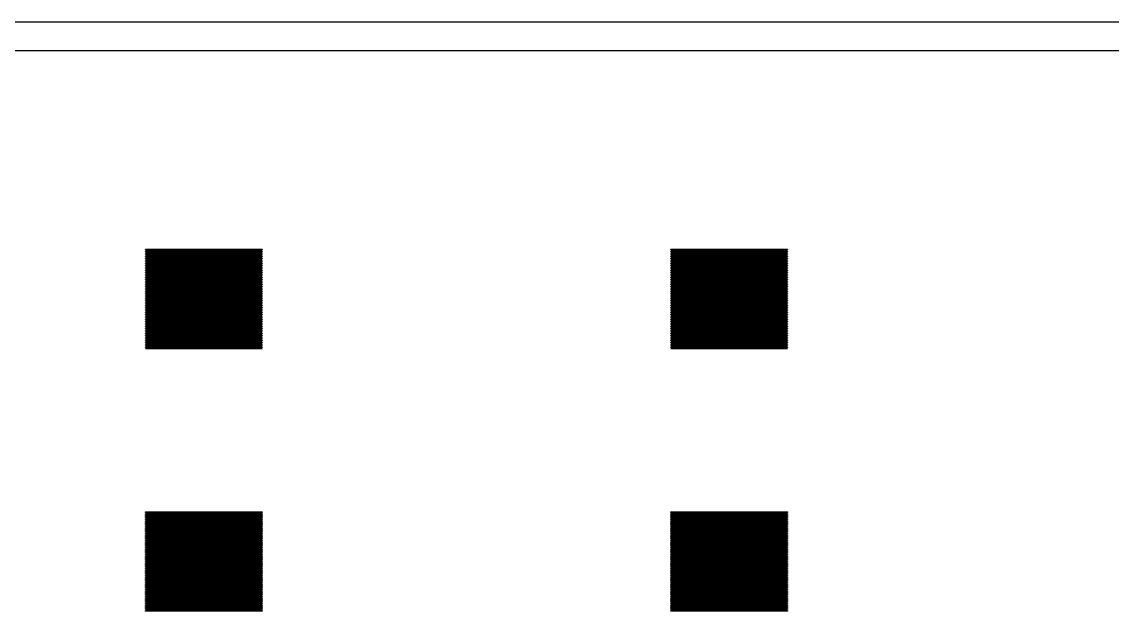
# Model space of a CAD drawing. Extents: x -18 to 132, y -42 to 114.
# Drawn here: x 56.76 to 94.13, y 56.8 to 77 of the extents above; entities that cross this region are included whole.
import ezdxf

# ---------------------------------------------------------------- set-up
doc = ezdxf.new("R2010")
doc.units = 0

msp = doc.modelspace()

# ---------------------------------------------------------------- linework, layer by layer
for p, q in [((-4.5, 77), (112.5, 77)), ((112, 76), (-4, 76)), ((61, 69.195), (61, 69.205)), ((61, 69.205), (65, 69.205)), ((65, 69.195), (61, 69.195)), ((61, 69.155), (61, 69.165)), ((61, 69.165), (65, 69.165)), ((65, 69.155), (61, 69.155)), ((65, 69.205), (65, 69.195)), ((65, 69.165), (65, 69.155)), ((79, 69.195), (79, 69.205)), ((79, 69.205), (83, 69.205)), ((83, 69.195), (79, 69.195)), ((79, 69.155), (79, 69.165)), ((79, 69.165), (83, 69.165)), ((83, 69.155), (79, 69.155)), ((83, 69.205), (83, 69.195)), ((83, 69.165), (83, 69.155)), ((61, 69.115), (61, 69.125)), ((61, 69.125), (65, 69.125)), ((65, 69.115), (61, 69.115)), ((61, 69.075), (61, 69.085)), ((61, 69.085), (65, 69.085)), ((65, 69.075), (61, 69.075)), ((61, 69.035), (61, 69.045)), ((61, 69.045), (65, 69.045)), ((65, 69.035), (61, 69.035)), ((61, 68.995), (61, 69.005)), ((61, 69.005), (65, 69.005)), ((65, 68.995), (61, 68.995)), ((61, 68.955), (61, 68.965)), ((61, 68.965), (65, 68.965)), ((65, 68.955), (61, 68.955)), ((61, 68.915), (61, 68.925)), ((61, 68.925), (65, 68.925)), ((65, 68.915), (61, 68.915)), ((61, 68.875), (61, 68.885)), ((61, 68.885), (65, 68.885)), ((65, 68.875), (61, 68.875)), ((61, 68.835), (61, 68.845)), ((61, 68.845), (65, 68.845)), ((65, 68.835), (61, 68.835)), ((61, 68.795), (61, 68.805)), ((61, 68.805), (65, 68.805)), ((65, 68.795), (61, 68.795)), ((61, 68.755), (61, 68.765)), ((61, 68.765), (65, 68.765)), ((65, 69.125), (65, 69.115)), ((65, 69.085), (65, 69.075)), ((65, 69.045), (65, 69.035)), ((65, 69.005), (65, 68.995)), ((65, 68.965), (65, 68.955)), ((65, 68.925), (65, 68.915)), ((65, 68.885), (65, 68.875)), ((65, 68.845), (65, 68.835)), ((65, 68.805), (65, 68.795)), ((65, 68.765), (65, 68.755)), ((79, 69.115), (79, 69.125)), ((79, 69.125), (83, 69.125)), ((83, 69.115), (79, 69.115)), ((79, 69.075), (79, 69.085)), ((79, 69.085), (83, 69.085)), ((83, 69.075), (79, 69.075)), ((79, 69.035), (79, 69.045)), ((79, 69.045), (83, 69.045)), ((83, 69.035), (79, 69.035)), ((79, 68.995), (79, 69.005)), ((79, 69.005), (83, 69.005)), ((83, 68.995), (79, 68.995)), ((79, 68.955), (79, 68.965)), ((79, 68.965), (83, 68.965)), ((83, 68.955), (79, 68.955)), ((79, 68.915), (79, 68.925)), ((79, 68.925), (83, 68.925)), ((83, 68.915), (79, 68.915)), ((79, 68.875), (79, 68.885)), ((79, 68.885), (83, 68.885)), ((83, 68.875), (79, 68.875)), ((79, 68.835), (79, 68.845)), ((79, 68.845), (83, 68.845)), ((83, 68.835), (79, 68.835)), ((79, 68.795), (79, 68.805)), ((79, 68.805), (83, 68.805)), ((83, 68.795), (79, 68.795)), ((79, 68.755), (79, 68.765)), ((79, 68.765), (83, 68.765)), ((83, 69.125), (83, 69.115)), ((83, 69.085), (83, 69.075)), ((83, 69.045), (83, 69.035)), ((83, 69.005), (83, 68.995)), ((83, 68.965), (83, 68.955)), ((83, 68.925), (83, 68.915)), ((83, 68.885), (83, 68.875)), ((83, 68.845), (83, 68.835)), ((83, 68.805), (83, 68.795)), ((83, 68.765), (83, 68.755)), ((65, 68.755), (61, 68.755)), ((61, 68.715), (61, 68.725)), ((61, 68.725), (65, 68.725)), ((65, 68.715), (61, 68.715)), ((61, 68.675), (61, 68.685)), ((61, 68.685), (65, 68.685)), ((65, 68.675), (61, 68.675)), ((61, 68.635), (61, 68.645)), ((61, 68.645), (65, 68.645)), ((65, 68.635), (61, 68.635)), ((61, 68.595), (61, 68.605)), ((61, 68.605), (65, 68.605)), ((65, 68.595), (61, 68.595)), ((61, 68.555), (61, 68.565)), ((61, 68.565), (65, 68.565)), ((65, 68.555), (61, 68.555)), ((61, 68.515), (61, 68.525)), ((61, 68.525), (65, 68.525)), ((65, 68.515), (61, 68.515)), ((61, 68.475), (61, 68.485)), ((61, 68.485), (65, 68.485)), ((65, 68.475), (61, 68.475)), ((61, 68.435), (61, 68.445)), ((61, 68.445), (65, 68.445)), ((65, 68.435), (61, 68.435)), ((61, 68.395), (61, 68.405)), ((61, 68.405), (65, 68.405)), ((65, 68.395), (61, 68.395)), ((65, 68.725), (65, 68.715)), ((65, 68.685), (65, 68.675)), ((65, 68.645), (65, 68.635)), ((65, 68.605), (65, 68.595)), ((65, 68.565), (65, 68.555)), ((65, 68.525), (65, 68.515)), ((65, 68.485), (65, 68.475)), ((65, 68.445), (65, 68.435)), ((65, 68.405), (65, 68.395)), ((83, 68.755), (79, 68.755)), ((79, 68.715), (79, 68.725)), ((79, 68.725), (83, 68.725)), ((83, 68.715), (79, 68.715)), ((79, 68.675), (79, 68.685)), ((79, 68.685), (83, 68.685)), ((83, 68.675), (79, 68.675)), ((79, 68.635), (79, 68.645)), ((79, 68.645), (83, 68.645)), ((83, 68.635), (79, 68.635)), ((79, 68.595), (79, 68.605)), ((79, 68.605), (83, 68.605)), ((83, 68.595), (79, 68.595)), ((79, 68.555), (79, 68.565)), ((79, 68.565), (83, 68.565)), ((83, 68.555), (79, 68.555)), ((79, 68.515), (79, 68.525)), ((79, 68.525), (83, 68.525)), ((83, 68.515), (79, 68.515)), ((79, 68.475), (79, 68.485)), ((79, 68.485), (83, 68.485)), ((83, 68.475), (79, 68.475)), ((79, 68.435), (79, 68.445)), ((79, 68.445), (83, 68.445)), ((83, 68.435), (79, 68.435)), ((79, 68.395), (79, 68.405)), ((79, 68.405), (83, 68.405)), ((83, 68.395), (79, 68.395)), ((83, 68.725), (83, 68.715)), ((83, 68.685), (83, 68.675)), ((83, 68.645), (83, 68.635)), ((83, 68.605), (83, 68.595)), ((83, 68.565), (83, 68.555)), ((83, 68.525), (83, 68.515)), ((83, 68.485), (83, 68.475)), ((83, 68.445), (83, 68.435)), ((83, 68.405), (83, 68.395)), ((61, 68.355), (61, 68.365)), ((61, 68.365), (65, 68.365)), ((65, 68.355), (61, 68.355)), ((61, 68.315), (61, 68.325)), ((61, 68.325), (65, 68.325)), ((65, 68.315), (61, 68.315)), ((61, 68.275), (61, 68.285)), ((61, 68.285), (65, 68.285)), ((65, 68.275), (61, 68.275)), ((61, 68.235), (61, 68.245)), ((61, 68.245), (65, 68.245)), ((65, 68.235), (61, 68.235)), ((61, 68.195), (61, 68.205)), ((61, 68.205), (65, 68.205)), ((65, 68.195), (61, 68.195)), ((61, 68.155), (61, 68.165)), ((61, 68.165), (65, 68.165)), ((65, 68.155), (61, 68.155)), ((61, 68.115), (61, 68.125)), ((61, 68.125), (65, 68.125)), ((65, 68.115), (61, 68.115)), ((61, 68.075), (61, 68.085)), ((61, 68.085), (65, 68.085)), ((65, 68.075), (61, 68.075)), ((61, 68.035), (61, 68.045)), ((61, 68.045), (65, 68.045)), ((65, 68.035), (61, 68.035)), ((65, 68.365), (65, 68.355)), ((65, 68.325), (65, 68.315)), ((65, 68.285), (65, 68.275)), ((65, 68.245), (65, 68.235)), ((65, 68.205), (65, 68.195)), ((65, 68.165), (65, 68.155)), ((65, 68.125), (65, 68.115)), ((65, 68.085), (65, 68.075)), ((65, 68.045), (65, 68.035)), ((79, 68.355), (79, 68.365)), ((79, 68.365), (83, 68.365)), ((83, 68.355), (79, 68.355)), ((79, 68.315), (79, 68.325)), ((79, 68.325), (83, 68.325)), ((83, 68.315), (79, 68.315)), ((79, 68.275), (79, 68.285)), ((79, 68.285), (83, 68.285)), ((83, 68.275), (79, 68.275)), ((79, 68.235), (79, 68.245)), ((79, 68.245), (83, 68.245)), ((83, 68.235), (79, 68.235)), ((79, 68.195), (79, 68.205)), ((79, 68.205), (83, 68.205)), ((83, 68.195), (79, 68.195)), ((79, 68.155), (79, 68.165)), ((79, 68.165), (83, 68.165)), ((83, 68.155), (79, 68.155)), ((79, 68.115), (79, 68.125)), ((79, 68.125), (83, 68.125)), ((83, 68.115), (79, 68.115)), ((79, 68.075), (79, 68.085)), ((79, 68.085), (83, 68.085)), ((83, 68.075), (79, 68.075)), ((79, 68.035), (79, 68.045)), ((79, 68.045), (83, 68.045)), ((83, 68.035), (79, 68.035)), ((83, 68.365), (83, 68.355)), ((83, 68.325), (83, 68.315)), ((83, 68.285), (83, 68.275)), ((83, 68.245), (83, 68.235)), ((83, 68.205), (83, 68.195)), ((83, 68.165), (83, 68.155)), ((83, 68.125), (83, 68.115)), ((83, 68.085), (83, 68.075)), ((83, 68.045), (83, 68.035)), ((61, 67.995), (61, 68.005)), ((61, 68.005), (65, 68.005)), ((65, 67.995), (61, 67.995)), ((61, 67.955), (61, 67.965)), ((61, 67.965), (65, 67.965)), ((65, 67.955), (61, 67.955)), ((61, 67.915), (61, 67.925)), ((61, 67.925), (65, 67.925)), ((65, 67.915), (61, 67.915)), ((61, 67.875), (61, 67.885)), ((61, 67.885), (65, 67.885)), ((65, 67.875), (61, 67.875)), ((61, 67.835), (61, 67.845)), ((61, 67.845), (65, 67.845)), ((65, 67.835), (61, 67.835)), ((61, 67.795), (61, 67.805)), ((61, 67.805), (65, 67.805)), ((65, 67.795), (61, 67.795)), ((61, 67.755), (61, 67.765)), ((61, 67.765), (65, 67.765)), ((65, 67.755), (61, 67.755)), ((61, 67.715), (61, 67.725)), ((61, 67.725), (65, 67.725)), ((65, 67.715), (61, 67.715)), ((61, 67.675), (61, 67.685)), ((61, 67.685), (65, 67.685)), ((65, 67.675), (61, 67.675)), ((61, 67.635), (61, 67.645)), ((61, 67.645), (65, 67.645)), ((65, 68.005), (65, 67.995)), ((65, 67.965), (65, 67.955)), ((65, 67.925), (65, 67.915)), ((65, 67.885), (65, 67.875)), ((65, 67.845), (65, 67.835)), ((65, 67.805), (65, 67.795)), ((65, 67.765), (65, 67.755)), ((65, 67.725), (65, 67.715)), ((65, 67.685), (65, 67.675)), ((65, 67.645), (65, 67.635)), ((79, 67.995), (79, 68.005)), ((79, 68.005), (83, 68.005)), ((83, 67.995), (79, 67.995)), ((79, 67.955), (79, 67.965)), ((79, 67.965), (83, 67.965)), ((83, 67.955), (79, 67.955)), ((79, 67.915), (79, 67.925)), ((79, 67.925), (83, 67.925)), ((83, 67.915), (79, 67.915)), ((79, 67.875), (79, 67.885)), ((79, 67.885), (83, 67.885)), ((83, 67.875), (79, 67.875)), ((79, 67.835), (79, 67.845)), ((79, 67.845), (83, 67.845)), ((83, 67.835), (79, 67.835)), ((79, 67.795), (79, 67.805)), ((79, 67.805), (83, 67.805)), ((83, 67.795), (79, 67.795)), ((79, 67.755), (79, 67.765)), ((79, 67.765), (83, 67.765)), ((83, 67.755), (79, 67.755)), ((79, 67.715), (79, 67.725)), ((79, 67.725), (83, 67.725)), ((83, 67.715), (79, 67.715)), ((79, 67.675), (79, 67.685)), ((79, 67.685), (83, 67.685)), ((83, 67.675), (79, 67.675)), ((79, 67.635), (79, 67.645)), ((79, 67.645), (83, 67.645)), ((83, 68.005), (83, 67.995)), ((83, 67.965), (83, 67.955)), ((83, 67.925), (83, 67.915)), ((83, 67.885), (83, 67.875)), ((83, 67.845), (83, 67.835)), ((83, 67.805), (83, 67.795)), ((83, 67.765), (83, 67.755)), ((83, 67.725), (83, 67.715)), ((83, 67.685), (83, 67.675)), ((83, 67.645), (83, 67.635)), ((65, 67.635), (61, 67.635)), ((61, 67.595), (61, 67.605)), ((61, 67.605), (65, 67.605)), ((65, 67.595), (61, 67.595)), ((61, 67.555), (61, 67.565)), ((61, 67.565), (65, 67.565)), ((65, 67.555), (61, 67.555)), ((61, 67.515), (61, 67.525)), ((61, 67.525), (65, 67.525)), ((65, 67.515), (61, 67.515)), ((61, 67.475), (61, 67.485)), ((61, 67.485), (65, 67.485)), ((65, 67.475), (61, 67.475)), ((61, 67.435), (61, 67.445)), ((61, 67.445), (65, 67.445)), ((65, 67.435), (61, 67.435)), ((61, 67.395), (61, 67.405)), ((61, 67.405), (65, 67.405)), ((65, 67.395), (61, 67.395)), ((61, 67.355), (61, 67.365)), ((61, 67.365), (65, 67.365)), ((65, 67.355), (61, 67.355)), ((61, 67.315), (61, 67.325)), ((61, 67.325), (65, 67.325)), ((65, 67.315), (61, 67.315)), ((61, 67.275), (61, 67.285)), ((61, 67.285), (65, 67.285)), ((65, 67.275), (61, 67.275)), ((65, 67.605), (65, 67.595)), ((65, 67.565), (65, 67.555)), ((65, 67.525), (65, 67.515)), ((65, 67.485), (65, 67.475)), ((65, 67.445), (65, 67.435)), ((65, 67.405), (65, 67.395)), ((65, 67.365), (65, 67.355)), ((65, 67.325), (65, 67.315)), ((65, 67.285), (65, 67.275)), ((83, 67.635), (79, 67.635)), ((79, 67.595), (79, 67.605)), ((79, 67.605), (83, 67.605)), ((83, 67.595), (79, 67.595)), ((79, 67.555), (79, 67.565)), ((79, 67.565), (83, 67.565)), ((83, 67.555), (79, 67.555)), ((79, 67.515), (79, 67.525)), ((79, 67.525), (83, 67.525)), ((83, 67.515), (79, 67.515)), ((79, 67.475), (79, 67.485)), ((79, 67.485), (83, 67.485)), ((83, 67.475), (79, 67.475)), ((79, 67.435), (79, 67.445)), ((79, 67.445), (83, 67.445)), ((83, 67.435), (79, 67.435)), ((79, 67.395), (79, 67.405)), ((79, 67.405), (83, 67.405)), ((83, 67.395), (79, 67.395)), ((79, 67.355), (79, 67.365)), ((79, 67.365), (83, 67.365)), ((83, 67.355), (79, 67.355)), ((79, 67.315), (79, 67.325)), ((79, 67.325), (83, 67.325)), ((83, 67.315), (79, 67.315)), ((79, 67.275), (79, 67.285)), ((79, 67.285), (83, 67.285)), ((83, 67.275), (79, 67.275)), ((83, 67.605), (83, 67.595)), ((83, 67.565), (83, 67.555)), ((83, 67.525), (83, 67.515)), ((83, 67.485), (83, 67.475)), ((83, 67.445), (83, 67.435)), ((83, 67.405), (83, 67.395)), ((83, 67.365), (83, 67.355)), ((83, 67.325), (83, 67.315)), ((83, 67.285), (83, 67.275)), ((61, 67.235), (61, 67.245)), ((61, 67.245), (65, 67.245)), ((65, 67.235), (61, 67.235)), ((61, 67.195), (61, 67.205)), ((61, 67.205), (65, 67.205)), ((65, 67.195), (61, 67.195)), ((61, 67.155), (61, 67.165)), ((61, 67.165), (65, 67.165)), ((65, 67.155), (61, 67.155)), ((61, 67.115), (61, 67.125)), ((61, 67.125), (65, 67.125)), ((65, 67.115), (61, 67.115)), ((61, 67.075), (61, 67.085)), ((61, 67.085), (65, 67.085)), ((65, 67.075), (61, 67.075)), ((61, 67.035), (61, 67.045)), ((61, 67.045), (65, 67.045)), ((65, 67.035), (61, 67.035)), ((61, 66.995), (61, 67.005)), ((61, 67.005), (65, 67.005)), ((65, 66.995), (61, 66.995)), ((61, 66.955), (61, 66.965)), ((61, 66.965), (65, 66.965)), ((65, 66.955), (61, 66.955)), ((61, 66.915), (61, 66.925)), ((61, 66.925), (65, 66.925)), ((65, 66.915), (61, 66.915)), ((65, 67.245), (65, 67.235)), ((65, 67.205), (65, 67.195)), ((65, 67.165), (65, 67.155)), ((65, 67.125), (65, 67.115)), ((65, 67.085), (65, 67.075)), ((65, 67.045), (65, 67.035)), ((65, 67.005), (65, 66.995)), ((65, 66.965), (65, 66.955)), ((65, 66.925), (65, 66.915)), ((79, 67.235), (79, 67.245)), ((79, 67.245), (83, 67.245)), ((83, 67.235), (79, 67.235)), ((79, 67.195), (79, 67.205)), ((79, 67.205), (83, 67.205)), ((83, 67.195), (79, 67.195)), ((79, 67.155), (79, 67.165)), ((79, 67.165), (83, 67.165)), ((83, 67.155), (79, 67.155)), ((79, 67.115), (79, 67.125)), ((79, 67.125), (83, 67.125)), ((83, 67.115), (79, 67.115)), ((79, 67.075), (79, 67.085)), ((79, 67.085), (83, 67.085)), ((83, 67.075), (79, 67.075)), ((79, 67.035), (79, 67.045)), ((79, 67.045), (83, 67.045)), ((83, 67.035), (79, 67.035)), ((79, 66.995), (79, 67.005)), ((79, 67.005), (83, 67.005)), ((83, 66.995), (79, 66.995)), ((79, 66.955), (79, 66.965)), ((79, 66.965), (83, 66.965)), ((83, 66.955), (79, 66.955)), ((79, 66.915), (79, 66.925)), ((79, 66.925), (83, 66.925)), ((83, 66.915), (79, 66.915)), ((83, 67.245), (83, 67.235)), ((83, 67.205), (83, 67.195)), ((83, 67.165), (83, 67.155)), ((83, 67.125), (83, 67.115)), ((83, 67.085), (83, 67.075)), ((83, 67.045), (83, 67.035)), ((83, 67.005), (83, 66.995)), ((83, 66.965), (83, 66.955)), ((83, 66.925), (83, 66.915)), ((61, 66.875), (61, 66.885)), ((61, 66.885), (65, 66.885)), ((65, 66.875), (61, 66.875)), ((61, 66.835), (61, 66.845)), ((61, 66.845), (65, 66.845)), ((65, 66.835), (61, 66.835)), ((61, 66.795), (61, 66.805)), ((61, 66.805), (65, 66.805)), ((65, 66.795), (61, 66.795)), ((61, 66.755), (61, 66.765)), ((61, 66.765), (65, 66.765)), ((65, 66.755), (61, 66.755)), ((61, 66.715), (61, 66.725)), ((61, 66.725), (65, 66.725)), ((65, 66.715), (61, 66.715)), ((61, 66.675), (61, 66.685)), ((61, 66.685), (65, 66.685)), ((65, 66.675), (61, 66.675)), ((61, 66.635), (61, 66.645)), ((61, 66.645), (65, 66.645)), ((65, 66.635), (61, 66.635)), ((61, 66.595), (61, 66.605)), ((61, 66.605), (65, 66.605)), ((65, 66.595), (61, 66.595)), ((61, 66.555), (61, 66.565)), ((61, 66.565), (65, 66.565)), ((65, 66.555), (61, 66.555)), ((61, 66.515), (61, 66.525)), ((61, 66.525), (65, 66.525)), ((65, 66.885), (65, 66.875)), ((65, 66.845), (65, 66.835)), ((65, 66.805), (65, 66.795)), ((65, 66.765), (65, 66.755)), ((65, 66.725), (65, 66.715)), ((65, 66.685), (65, 66.675)), ((65, 66.645), (65, 66.635)), ((65, 66.605), (65, 66.595)), ((65, 66.565), (65, 66.555)), ((65, 66.525), (65, 66.515)), ((79, 66.875), (79, 66.885)), ((79, 66.885), (83, 66.885)), ((83, 66.875), (79, 66.875)), ((79, 66.835), (79, 66.845)), ((79, 66.845), (83, 66.845)), ((83, 66.835), (79, 66.835)), ((79, 66.795), (79, 66.805)), ((79, 66.805), (83, 66.805)), ((83, 66.795), (79, 66.795)), ((79, 66.755), (79, 66.765)), ((79, 66.765), (83, 66.765)), ((83, 66.755), (79, 66.755)), ((79, 66.715), (79, 66.725)), ((79, 66.725), (83, 66.725)), ((83, 66.715), (79, 66.715)), ((79, 66.675), (79, 66.685)), ((79, 66.685), (83, 66.685)), ((83, 66.675), (79, 66.675)), ((79, 66.635), (79, 66.645)), ((79, 66.645), (83, 66.645)), ((83, 66.635), (79, 66.635)), ((79, 66.595), (79, 66.605)), ((79, 66.605), (83, 66.605)), ((83, 66.595), (79, 66.595)), ((79, 66.555), (79, 66.565)), ((79, 66.565), (83, 66.565)), ((83, 66.555), (79, 66.555)), ((79, 66.515), (79, 66.525)), ((79, 66.525), (83, 66.525)), ((83, 66.885), (83, 66.875)), ((83, 66.845), (83, 66.835)), ((83, 66.805), (83, 66.795)), ((83, 66.765), (83, 66.755)), ((83, 66.725), (83, 66.715)), ((83, 66.685), (83, 66.675)), ((83, 66.645), (83, 66.635)), ((83, 66.605), (83, 66.595)), ((83, 66.565), (83, 66.555)), ((83, 66.525), (83, 66.515)), ((65, 66.515), (61, 66.515)), ((61, 66.475), (61, 66.485)), ((61, 66.485), (65, 66.485)), ((65, 66.475), (61, 66.475)), ((61, 66.435), (61, 66.445)), ((61, 66.445), (65, 66.445)), ((65, 66.435), (61, 66.435)), ((61, 66.395), (61, 66.405)), ((61, 66.405), (65, 66.405)), ((65, 66.395), (61, 66.395)), ((61, 66.355), (61, 66.365)), ((61, 66.365), (65, 66.365)), ((65, 66.355), (61, 66.355)), ((61, 66.315), (61, 66.325)), ((61, 66.325), (65, 66.325)), ((65, 66.315), (61, 66.315)), ((61, 66.275), (61, 66.285)), ((61, 66.285), (65, 66.285)), ((65, 66.275), (61, 66.275)), ((61, 66.235), (61, 66.245)), ((61, 66.245), (65, 66.245)), ((65, 66.235), (61, 66.235)), ((61, 66.195), (61, 66.205)), ((61, 66.205), (65, 66.205)), ((65, 66.195), (61, 66.195)), ((61, 66.155), (61, 66.165)), ((61, 66.165), (65, 66.165)), ((65, 66.155), (61, 66.155)), ((65, 66.485), (65, 66.475)), ((65, 66.445), (65, 66.435)), ((65, 66.405), (65, 66.395)), ((65, 66.365), (65, 66.355)), ((65, 66.325), (65, 66.315)), ((65, 66.285), (65, 66.275)), ((65, 66.245), (65, 66.235)), ((65, 66.205), (65, 66.195)), ((65, 66.165), (65, 66.155)), ((83, 66.515), (79, 66.515)), ((79, 66.475), (79, 66.485)), ((79, 66.485), (83, 66.485)), ((83, 66.475), (79, 66.475)), ((79, 66.435), (79, 66.445)), ((79, 66.445), (83, 66.445)), ((83, 66.435), (79, 66.435)), ((79, 66.395), (79, 66.405)), ((79, 66.405), (83, 66.405)), ((83, 66.395), (79, 66.395)), ((79, 66.355), (79, 66.365)), ((79, 66.365), (83, 66.365)), ((83, 66.355), (79, 66.355)), ((79, 66.315), (79, 66.325)), ((79, 66.325), (83, 66.325)), ((83, 66.315), (79, 66.315)), ((79, 66.275), (79, 66.285)), ((79, 66.285), (83, 66.285)), ((83, 66.275), (79, 66.275)), ((79, 66.235), (79, 66.245)), ((79, 66.245), (83, 66.245)), ((83, 66.235), (79, 66.235)), ((79, 66.195), (79, 66.205)), ((79, 66.205), (83, 66.205)), ((83, 66.195), (79, 66.195)), ((79, 66.155), (79, 66.165)), ((79, 66.165), (83, 66.165)), ((83, 66.155), (79, 66.155)), ((83, 66.485), (83, 66.475)), ((83, 66.445), (83, 66.435)), ((83, 66.405), (83, 66.395)), ((83, 66.365), (83, 66.355)), ((83, 66.325), (83, 66.315)), ((83, 66.285), (83, 66.275)), ((83, 66.245), (83, 66.235)), ((83, 66.205), (83, 66.195)), ((83, 66.165), (83, 66.155)), ((61, 66.115), (61, 66.125)), ((61, 66.125), (65, 66.125)), ((65, 66.115), (61, 66.115)), ((61, 66.075), (61, 66.085)), ((61, 66.085), (65, 66.085)), ((65, 66.075), (61, 66.075)), ((61, 66.035), (61, 66.045)), ((61, 66.045), (65, 66.045)), ((65, 66.035), (61, 66.035)), ((61, 65.995), (61, 66.005)), ((61, 66.005), (65, 66.005)), ((65, 65.995), (61, 65.995)), ((61, 65.955), (61, 65.965)), ((61, 65.965), (65, 65.965)), ((65, 65.955), (61, 65.955)), ((61, 65.915), (61, 65.925)), ((61, 65.925), (65, 65.925)), ((65, 65.915), (61, 65.915)), ((61, 65.875), (61, 65.885)), ((61, 65.885), (65, 65.885)), ((65, 65.875), (61, 65.875)), ((61, 65.835), (61, 65.845)), ((61, 65.845), (65, 65.845)), ((65, 65.835), (61, 65.835)), ((61, 65.795), (61, 65.805)), ((61, 65.805), (65, 65.805)), ((65, 65.795), (61, 65.795)), ((65, 66.125), (65, 66.115)), ((65, 66.085), (65, 66.075)), ((65, 66.045), (65, 66.035)), ((65, 66.005), (65, 65.995)), ((65, 65.965), (65, 65.955)), ((65, 65.925), (65, 65.915)), ((65, 65.885), (65, 65.875)), ((65, 65.845), (65, 65.835)), ((65, 65.805), (65, 65.795)), ((79, 66.115), (79, 66.125)), ((79, 66.125), (83, 66.125)), ((83, 66.115), (79, 66.115)), ((79, 66.075), (79, 66.085)), ((79, 66.085), (83, 66.085)), ((83, 66.075), (79, 66.075)), ((79, 66.035), (79, 66.045)), ((79, 66.045), (83, 66.045)), ((83, 66.035), (79, 66.035)), ((79, 65.995), (79, 66.005)), ((79, 66.005), (83, 66.005)), ((83, 65.995), (79, 65.995)), ((79, 65.955), (79, 65.965)), ((79, 65.965), (83, 65.965)), ((83, 65.955), (79, 65.955)), ((79, 65.915), (79, 65.925)), ((79, 65.925), (83, 65.925)), ((83, 65.915), (79, 65.915)), ((79, 65.875), (79, 65.885)), ((79, 65.885), (83, 65.885)), ((83, 65.875), (79, 65.875)), ((79, 65.835), (79, 65.845)), ((79, 65.845), (83, 65.845)), ((83, 65.835), (79, 65.835)), ((79, 65.795), (79, 65.805)), ((79, 65.805), (83, 65.805)), ((83, 65.795), (79, 65.795)), ((83, 66.125), (83, 66.115)), ((83, 66.085), (83, 66.075)), ((83, 66.045), (83, 66.035)), ((83, 66.005), (83, 65.995)), ((83, 65.965), (83, 65.955)), ((83, 65.925), (83, 65.915)), ((83, 65.885), (83, 65.875)), ((83, 65.845), (83, 65.835)), ((83, 65.805), (83, 65.795)), ((61, 60.195), (61, 60.205)), ((61, 60.205), (65, 60.205)), ((65, 60.195), (61, 60.195)), ((65, 60.205), (65, 60.195)), ((79, 60.195), (79, 60.205)), ((79, 60.205), (83, 60.205)), ((83, 60.195), (79, 60.195)), ((83, 60.205), (83, 60.195)), ((61, 60.155), (61, 60.165)), ((61, 60.165), (65, 60.165)), ((65, 60.155), (61, 60.155)), ((61, 60.115), (61, 60.125)), ((61, 60.125), (65, 60.125)), ((65, 60.115), (61, 60.115)), ((61, 60.075), (61, 60.085)), ((61, 60.085), (65, 60.085)), ((65, 60.075), (61, 60.075)), ((61, 60.035), (61, 60.045)), ((61, 60.045), (65, 60.045)), ((65, 60.035), (61, 60.035)), ((61, 59.995), (61, 60.005)), ((61, 60.005), (65, 60.005)), ((65, 59.995), (61, 59.995)), ((61, 59.955), (61, 59.965)), ((61, 59.965), (65, 59.965)), ((65, 59.955), (61, 59.955)), ((61, 59.915), (61, 59.925)), ((61, 59.925), (65, 59.925)), ((65, 59.915), (61, 59.915)), ((61, 59.875), (61, 59.885)), ((61, 59.885), (65, 59.885)), ((65, 59.875), (61, 59.875)), ((61, 59.835), (61, 59.845)), ((61, 59.845), (65, 59.845)), ((65, 59.835), (61, 59.835)), ((61, 59.795), (61, 59.805)), ((61, 59.805), (65, 59.805)), ((65, 59.795), (61, 59.795)), ((65, 60.165), (65, 60.155)), ((65, 60.125), (65, 60.115)), ((65, 60.085), (65, 60.075)), ((65, 60.045), (65, 60.035)), ((65, 60.005), (65, 59.995)), ((65, 59.965), (65, 59.955)), ((65, 59.925), (65, 59.915)), ((65, 59.885), (65, 59.875)), ((65, 59.845), (65, 59.835)), ((65, 59.805), (65, 59.795)), ((79, 60.155), (79, 60.165)), ((79, 60.165), (83, 60.165)), ((83, 60.155), (79, 60.155)), ((79, 60.115), (79, 60.125)), ((79, 60.125), (83, 60.125)), ((83, 60.115), (79, 60.115)), ((79, 60.075), (79, 60.085)), ((79, 60.085), (83, 60.085)), ((83, 60.075), (79, 60.075)), ((79, 60.035), (79, 60.045)), ((79, 60.045), (83, 60.045)), ((83, 60.035), (79, 60.035)), ((79, 59.995), (79, 60.005)), ((79, 60.005), (83, 60.005)), ((83, 59.995), (79, 59.995)), ((79, 59.955), (79, 59.965)), ((79, 59.965), (83, 59.965)), ((83, 59.955), (79, 59.955)), ((79, 59.915), (79, 59.925)), ((79, 59.925), (83, 59.925)), ((83, 59.915), (79, 59.915)), ((79, 59.875), (79, 59.885)), ((79, 59.885), (83, 59.885)), ((83, 59.875), (79, 59.875)), ((79, 59.835), (79, 59.845)), ((79, 59.845), (83, 59.845)), ((83, 59.835), (79, 59.835)), ((79, 59.795), (79, 59.805)), ((79, 59.805), (83, 59.805)), ((83, 59.795), (79, 59.795)), ((83, 60.165), (83, 60.155)), ((83, 60.125), (83, 60.115)), ((83, 60.085), (83, 60.075)), ((83, 60.045), (83, 60.035)), ((83, 60.005), (83, 59.995)), ((83, 59.965), (83, 59.955)), ((83, 59.925), (83, 59.915)), ((83, 59.885), (83, 59.875)), ((83, 59.845), (83, 59.835)), ((83, 59.805), (83, 59.795)), ((61, 59.755), (61, 59.765)), ((61, 59.765), (65, 59.765)), ((65, 59.755), (61, 59.755)), ((61, 59.715), (61, 59.725)), ((61, 59.725), (65, 59.725)), ((65, 59.715), (61, 59.715)), ((61, 59.675), (61, 59.685)), ((61, 59.685), (65, 59.685)), ((65, 59.675), (61, 59.675)), ((61, 59.635), (61, 59.645)), ((61, 59.645), (65, 59.645)), ((65, 59.635), (61, 59.635)), ((61, 59.595), (61, 59.605)), ((61, 59.605), (65, 59.605)), ((65, 59.595), (61, 59.595)), ((61, 59.555), (61, 59.565)), ((61, 59.565), (65, 59.565)), ((65, 59.555), (61, 59.555)), ((61, 59.515), (61, 59.525)), ((61, 59.525), (65, 59.525)), ((65, 59.515), (61, 59.515)), ((61, 59.475), (61, 59.485)), ((61, 59.485), (65, 59.485)), ((65, 59.475), (61, 59.475)), ((61, 59.435), (61, 59.445)), ((61, 59.445), (65, 59.445)), ((65, 59.435), (61, 59.435)), ((65, 59.765), (65, 59.755)), ((65, 59.725), (65, 59.715)), ((65, 59.685), (65, 59.675)), ((65, 59.645), (65, 59.635)), ((65, 59.605), (65, 59.595)), ((65, 59.565), (65, 59.555)), ((65, 59.525), (65, 59.515)), ((65, 59.485), (65, 59.475)), ((65, 59.445), (65, 59.435)), ((79, 59.755), (79, 59.765)), ((79, 59.765), (83, 59.765)), ((83, 59.755), (79, 59.755)), ((79, 59.715), (79, 59.725)), ((79, 59.725), (83, 59.725)), ((83, 59.715), (79, 59.715)), ((79, 59.675), (79, 59.685)), ((79, 59.685), (83, 59.685)), ((83, 59.675), (79, 59.675)), ((79, 59.635), (79, 59.645)), ((79, 59.645), (83, 59.645)), ((83, 59.635), (79, 59.635)), ((79, 59.595), (79, 59.605)), ((79, 59.605), (83, 59.605)), ((83, 59.595), (79, 59.595)), ((79, 59.555), (79, 59.565)), ((79, 59.565), (83, 59.565)), ((83, 59.555), (79, 59.555)), ((79, 59.515), (79, 59.525)), ((79, 59.525), (83, 59.525)), ((83, 59.515), (79, 59.515)), ((79, 59.475), (79, 59.485)), ((79, 59.485), (83, 59.485)), ((83, 59.475), (79, 59.475)), ((79, 59.435), (79, 59.445)), ((79, 59.445), (83, 59.445)), ((83, 59.435), (79, 59.435)), ((83, 59.765), (83, 59.755)), ((83, 59.725), (83, 59.715)), ((83, 59.685), (83, 59.675)), ((83, 59.645), (83, 59.635)), ((83, 59.605), (83, 59.595)), ((83, 59.565), (83, 59.555)), ((83, 59.525), (83, 59.515)), ((83, 59.485), (83, 59.475)), ((83, 59.445), (83, 59.435)), ((61, 59.395), (61, 59.405)), ((61, 59.405), (65, 59.405)), ((65, 59.395), (61, 59.395)), ((61, 59.355), (61, 59.365)), ((61, 59.365), (65, 59.365)), ((65, 59.355), (61, 59.355)), ((61, 59.315), (61, 59.325)), ((61, 59.325), (65, 59.325)), ((65, 59.315), (61, 59.315)), ((61, 59.275), (61, 59.285)), ((61, 59.285), (65, 59.285)), ((65, 59.275), (61, 59.275)), ((61, 59.235), (61, 59.245)), ((61, 59.245), (65, 59.245)), ((65, 59.235), (61, 59.235)), ((61, 59.195), (61, 59.205)), ((61, 59.205), (65, 59.205)), ((65, 59.195), (61, 59.195)), ((61, 59.155), (61, 59.165)), ((61, 59.165), (65, 59.165)), ((65, 59.155), (61, 59.155)), ((61, 59.115), (61, 59.125)), ((61, 59.125), (65, 59.125)), ((65, 59.115), (61, 59.115)), ((61, 59.075), (61, 59.085)), ((61, 59.085), (65, 59.085)), ((65, 59.075), (61, 59.075)), ((61, 59.035), (61, 59.045)), ((61, 59.045), (65, 59.045)), ((65, 59.405), (65, 59.395)), ((65, 59.365), (65, 59.355)), ((65, 59.325), (65, 59.315)), ((65, 59.285), (65, 59.275)), ((65, 59.245), (65, 59.235)), ((65, 59.205), (65, 59.195)), ((65, 59.165), (65, 59.155)), ((65, 59.125), (65, 59.115)), ((65, 59.085), (65, 59.075)), ((65, 59.045), (65, 59.035)), ((79, 59.395), (79, 59.405)), ((79, 59.405), (83, 59.405)), ((83, 59.395), (79, 59.395)), ((79, 59.355), (79, 59.365)), ((79, 59.365), (83, 59.365)), ((83, 59.355), (79, 59.355)), ((79, 59.315), (79, 59.325)), ((79, 59.325), (83, 59.325)), ((83, 59.315), (79, 59.315)), ((79, 59.275), (79, 59.285)), ((79, 59.285), (83, 59.285)), ((83, 59.275), (79, 59.275)), ((79, 59.235), (79, 59.245)), ((79, 59.245), (83, 59.245)), ((83, 59.235), (79, 59.235)), ((79, 59.195), (79, 59.205)), ((79, 59.205), (83, 59.205)), ((83, 59.195), (79, 59.195)), ((79, 59.155), (79, 59.165)), ((79, 59.165), (83, 59.165)), ((83, 59.155), (79, 59.155)), ((79, 59.115), (79, 59.125)), ((79, 59.125), (83, 59.125)), ((83, 59.115), (79, 59.115)), ((79, 59.075), (79, 59.085)), ((79, 59.085), (83, 59.085)), ((83, 59.075), (79, 59.075)), ((79, 59.035), (79, 59.045)), ((79, 59.045), (83, 59.045)), ((83, 59.405), (83, 59.395)), ((83, 59.365), (83, 59.355)), ((83, 59.325), (83, 59.315)), ((83, 59.285), (83, 59.275)), ((83, 59.245), (83, 59.235)), ((83, 59.205), (83, 59.195)), ((83, 59.165), (83, 59.155)), ((83, 59.125), (83, 59.115)), ((83, 59.085), (83, 59.075)), ((83, 59.045), (83, 59.035)), ((65, 59.035), (61, 59.035)), ((61, 58.995), (61, 59.005)), ((61, 59.005), (65, 59.005)), ((65, 58.995), (61, 58.995)), ((61, 58.955), (61, 58.965)), ((61, 58.965), (65, 58.965)), ((65, 58.955), (61, 58.955)), ((61, 58.915), (61, 58.925)), ((61, 58.925), (65, 58.925)), ((65, 58.915), (61, 58.915)), ((61, 58.875), (61, 58.885)), ((61, 58.885), (65, 58.885)), ((65, 58.875), (61, 58.875)), ((61, 58.835), (61, 58.845)), ((61, 58.845), (65, 58.845)), ((65, 58.835), (61, 58.835)), ((61, 58.795), (61, 58.805)), ((61, 58.805), (65, 58.805)), ((65, 58.795), (61, 58.795)), ((61, 58.755), (61, 58.765)), ((61, 58.765), (65, 58.765)), ((65, 58.755), (61, 58.755)), ((61, 58.715), (61, 58.725)), ((61, 58.725), (65, 58.725)), ((65, 58.715), (61, 58.715)), ((61, 58.675), (61, 58.685)), ((61, 58.685), (65, 58.685)), ((65, 58.675), (61, 58.675)), ((65, 59.005), (65, 58.995)), ((65, 58.965), (65, 58.955)), ((65, 58.925), (65, 58.915)), ((65, 58.885), (65, 58.875)), ((65, 58.845), (65, 58.835)), ((65, 58.805), (65, 58.795)), ((65, 58.765), (65, 58.755)), ((65, 58.725), (65, 58.715)), ((65, 58.685), (65, 58.675)), ((83, 59.035), (79, 59.035)), ((79, 58.995), (79, 59.005)), ((79, 59.005), (83, 59.005)), ((83, 58.995), (79, 58.995)), ((79, 58.955), (79, 58.965)), ((79, 58.965), (83, 58.965)), ((83, 58.955), (79, 58.955)), ((79, 58.915), (79, 58.925)), ((79, 58.925), (83, 58.925)), ((83, 58.915), (79, 58.915)), ((79, 58.875), (79, 58.885)), ((79, 58.885), (83, 58.885)), ((83, 58.875), (79, 58.875)), ((79, 58.835), (79, 58.845)), ((79, 58.845), (83, 58.845)), ((83, 58.835), (79, 58.835)), ((79, 58.795), (79, 58.805)), ((79, 58.805), (83, 58.805)), ((83, 58.795), (79, 58.795)), ((79, 58.755), (79, 58.765)), ((79, 58.765), (83, 58.765)), ((83, 58.755), (79, 58.755)), ((79, 58.715), (79, 58.725)), ((79, 58.725), (83, 58.725)), ((83, 58.715), (79, 58.715)), ((79, 58.675), (79, 58.685)), ((79, 58.685), (83, 58.685)), ((83, 58.675), (79, 58.675)), ((83, 59.005), (83, 58.995)), ((83, 58.965), (83, 58.955)), ((83, 58.925), (83, 58.915)), ((83, 58.885), (83, 58.875)), ((83, 58.845), (83, 58.835)), ((83, 58.805), (83, 58.795)), ((83, 58.765), (83, 58.755)), ((83, 58.725), (83, 58.715)), ((83, 58.685), (83, 58.675)), ((61, 58.635), (61, 58.645)), ((61, 58.645), (65, 58.645)), ((65, 58.635), (61, 58.635)), ((61, 58.595), (61, 58.605)), ((61, 58.605), (65, 58.605)), ((65, 58.595), (61, 58.595)), ((61, 58.555), (61, 58.565)), ((61, 58.565), (65, 58.565)), ((65, 58.555), (61, 58.555)), ((61, 58.515), (61, 58.525)), ((61, 58.525), (65, 58.525)), ((65, 58.515), (61, 58.515)), ((61, 58.475), (61, 58.485)), ((61, 58.485), (65, 58.485)), ((65, 58.475), (61, 58.475)), ((61, 58.435), (61, 58.445)), ((61, 58.445), (65, 58.445)), ((65, 58.435), (61, 58.435)), ((61, 58.395), (61, 58.405)), ((61, 58.405), (65, 58.405)), ((65, 58.395), (61, 58.395)), ((61, 58.355), (61, 58.365)), ((61, 58.365), (65, 58.365)), ((65, 58.355), (61, 58.355)), ((61, 58.315), (61, 58.325)), ((61, 58.325), (65, 58.325)), ((65, 58.315), (61, 58.315)), ((65, 58.645), (65, 58.635)), ((65, 58.605), (65, 58.595)), ((65, 58.565), (65, 58.555)), ((65, 58.525), (65, 58.515)), ((65, 58.485), (65, 58.475)), ((65, 58.445), (65, 58.435)), ((65, 58.405), (65, 58.395)), ((65, 58.365), (65, 58.355)), ((65, 58.325), (65, 58.315)), ((79, 58.635), (79, 58.645)), ((79, 58.645), (83, 58.645)), ((83, 58.635), (79, 58.635)), ((79, 58.595), (79, 58.605)), ((79, 58.605), (83, 58.605)), ((83, 58.595), (79, 58.595)), ((79, 58.555), (79, 58.565)), ((79, 58.565), (83, 58.565)), ((83, 58.555), (79, 58.555)), ((79, 58.515), (79, 58.525)), ((79, 58.525), (83, 58.525)), ((83, 58.515), (79, 58.515)), ((79, 58.475), (79, 58.485)), ((79, 58.485), (83, 58.485)), ((83, 58.475), (79, 58.475)), ((79, 58.435), (79, 58.445)), ((79, 58.445), (83, 58.445)), ((83, 58.435), (79, 58.435)), ((79, 58.395), (79, 58.405)), ((79, 58.405), (83, 58.405)), ((83, 58.395), (79, 58.395)), ((79, 58.355), (79, 58.365)), ((79, 58.365), (83, 58.365)), ((83, 58.355), (79, 58.355)), ((79, 58.315), (79, 58.325)), ((79, 58.325), (83, 58.325)), ((83, 58.315), (79, 58.315)), ((83, 58.645), (83, 58.635)), ((83, 58.605), (83, 58.595)), ((83, 58.565), (83, 58.555)), ((83, 58.525), (83, 58.515)), ((83, 58.485), (83, 58.475)), ((83, 58.445), (83, 58.435)), ((83, 58.405), (83, 58.395)), ((83, 58.365), (83, 58.355)), ((83, 58.325), (83, 58.315)), ((61, 58.275), (61, 58.285)), ((61, 58.285), (65, 58.285)), ((65, 58.275), (61, 58.275)), ((61, 58.235), (61, 58.245)), ((61, 58.245), (65, 58.245)), ((65, 58.235), (61, 58.235)), ((61, 58.195), (61, 58.205)), ((61, 58.205), (65, 58.205)), ((65, 58.195), (61, 58.195)), ((61, 58.155), (61, 58.165)), ((61, 58.165), (65, 58.165)), ((65, 58.155), (61, 58.155)), ((61, 58.115), (61, 58.125)), ((61, 58.125), (65, 58.125)), ((65, 58.115), (61, 58.115)), ((61, 58.075), (61, 58.085)), ((61, 58.085), (65, 58.085)), ((65, 58.075), (61, 58.075)), ((61, 58.035), (61, 58.045)), ((61, 58.045), (65, 58.045)), ((65, 58.035), (61, 58.035)), ((61, 57.995), (61, 58.005)), ((61, 58.005), (65, 58.005)), ((65, 57.995), (61, 57.995)), ((61, 57.955), (61, 57.965)), ((61, 57.965), (65, 57.965)), ((65, 57.955), (61, 57.955)), ((61, 57.915), (61, 57.925)), ((61, 57.925), (65, 57.925)), ((65, 58.285), (65, 58.275)), ((65, 58.245), (65, 58.235)), ((65, 58.205), (65, 58.195)), ((65, 58.165), (65, 58.155)), ((65, 58.125), (65, 58.115)), ((65, 58.085), (65, 58.075)), ((65, 58.045), (65, 58.035)), ((65, 58.005), (65, 57.995)), ((65, 57.965), (65, 57.955)), ((65, 57.925), (65, 57.915)), ((79, 58.275), (79, 58.285)), ((79, 58.285), (83, 58.285)), ((83, 58.275), (79, 58.275)), ((79, 58.235), (79, 58.245)), ((79, 58.245), (83, 58.245)), ((83, 58.235), (79, 58.235)), ((79, 58.195), (79, 58.205)), ((79, 58.205), (83, 58.205)), ((83, 58.195), (79, 58.195)), ((79, 58.155), (79, 58.165)), ((79, 58.165), (83, 58.165)), ((83, 58.155), (79, 58.155)), ((79, 58.115), (79, 58.125)), ((79, 58.125), (83, 58.125)), ((83, 58.115), (79, 58.115)), ((79, 58.075), (79, 58.085)), ((79, 58.085), (83, 58.085)), ((83, 58.075), (79, 58.075)), ((79, 58.035), (79, 58.045)), ((79, 58.045), (83, 58.045)), ((83, 58.035), (79, 58.035)), ((79, 57.995), (79, 58.005)), ((79, 58.005), (83, 58.005)), ((83, 57.995), (79, 57.995)), ((79, 57.955), (79, 57.965)), ((79, 57.965), (83, 57.965)), ((83, 57.955), (79, 57.955)), ((79, 57.915), (79, 57.925)), ((79, 57.925), (83, 57.925)), ((83, 58.285), (83, 58.275)), ((83, 58.245), (83, 58.235)), ((83, 58.205), (83, 58.195)), ((83, 58.165), (83, 58.155)), ((83, 58.125), (83, 58.115)), ((83, 58.085), (83, 58.075)), ((83, 58.045), (83, 58.035)), ((83, 58.005), (83, 57.995)), ((83, 57.965), (83, 57.955)), ((83, 57.925), (83, 57.915)), ((65, 57.915), (61, 57.915)), ((61, 57.875), (61, 57.885)), ((61, 57.885), (65, 57.885)), ((65, 57.875), (61, 57.875)), ((61, 57.835), (61, 57.845)), ((61, 57.845), (65, 57.845)), ((65, 57.835), (61, 57.835)), ((61, 57.795), (61, 57.805)), ((61, 57.805), (65, 57.805)), ((65, 57.795), (61, 57.795)), ((61, 57.755), (61, 57.765)), ((61, 57.765), (65, 57.765)), ((65, 57.755), (61, 57.755)), ((61, 57.715), (61, 57.725)), ((61, 57.725), (65, 57.725)), ((65, 57.715), (61, 57.715)), ((61, 57.675), (61, 57.685)), ((61, 57.685), (65, 57.685)), ((65, 57.675), (61, 57.675)), ((61, 57.635), (61, 57.645)), ((61, 57.645), (65, 57.645)), ((65, 57.635), (61, 57.635)), ((61, 57.595), (61, 57.605)), ((61, 57.605), (65, 57.605)), ((65, 57.595), (61, 57.595)), ((61, 57.555), (61, 57.565)), ((61, 57.565), (65, 57.565)), ((65, 57.555), (61, 57.555)), ((65, 57.885), (65, 57.875)), ((65, 57.845), (65, 57.835)), ((65, 57.805), (65, 57.795)), ((65, 57.765), (65, 57.755)), ((65, 57.725), (65, 57.715)), ((65, 57.685), (65, 57.675)), ((65, 57.645), (65, 57.635)), ((65, 57.605), (65, 57.595)), ((65, 57.565), (65, 57.555)), ((83, 57.915), (79, 57.915)), ((79, 57.875), (79, 57.885)), ((79, 57.885), (83, 57.885)), ((83, 57.875), (79, 57.875)), ((79, 57.835), (79, 57.845)), ((79, 57.845), (83, 57.845)), ((83, 57.835), (79, 57.835)), ((79, 57.795), (79, 57.805)), ((79, 57.805), (83, 57.805)), ((83, 57.795), (79, 57.795)), ((79, 57.755), (79, 57.765)), ((79, 57.765), (83, 57.765)), ((83, 57.755), (79, 57.755)), ((79, 57.715), (79, 57.725)), ((79, 57.725), (83, 57.725)), ((83, 57.715), (79, 57.715)), ((79, 57.675), (79, 57.685)), ((79, 57.685), (83, 57.685)), ((83, 57.675), (79, 57.675)), ((79, 57.635), (79, 57.645)), ((79, 57.645), (83, 57.645)), ((83, 57.635), (79, 57.635)), ((79, 57.595), (79, 57.605)), ((79, 57.605), (83, 57.605)), ((83, 57.595), (79, 57.595)), ((79, 57.555), (79, 57.565)), ((79, 57.565), (83, 57.565)), ((83, 57.555), (79, 57.555)), ((83, 57.885), (83, 57.875)), ((83, 57.845), (83, 57.835)), ((83, 57.805), (83, 57.795)), ((83, 57.765), (83, 57.755)), ((83, 57.725), (83, 57.715)), ((83, 57.685), (83, 57.675)), ((83, 57.645), (83, 57.635)), ((83, 57.605), (83, 57.595)), ((83, 57.565), (83, 57.555)), ((61, 57.515), (61, 57.525)), ((61, 57.525), (65, 57.525)), ((65, 57.515), (61, 57.515)), ((61, 57.475), (61, 57.485)), ((61, 57.485), (65, 57.485)), ((65, 57.475), (61, 57.475)), ((61, 57.435), (61, 57.445)), ((61, 57.445), (65, 57.445)), ((65, 57.435), (61, 57.435)), ((61, 57.395), (61, 57.405)), ((61, 57.405), (65, 57.405)), ((65, 57.395), (61, 57.395)), ((61, 57.355), (61, 57.365)), ((61, 57.365), (65, 57.365)), ((65, 57.355), (61, 57.355)), ((61, 57.315), (61, 57.325)), ((61, 57.325), (65, 57.325)), ((65, 57.315), (61, 57.315)), ((61, 57.275), (61, 57.285)), ((61, 57.285), (65, 57.285)), ((65, 57.275), (61, 57.275)), ((61, 57.235), (61, 57.245)), ((61, 57.245), (65, 57.245)), ((65, 57.235), (61, 57.235)), ((61, 57.195), (61, 57.205)), ((61, 57.205), (65, 57.205)), ((65, 57.195), (61, 57.195)), ((65, 57.525), (65, 57.515)), ((65, 57.485), (65, 57.475)), ((65, 57.445), (65, 57.435)), ((65, 57.405), (65, 57.395)), ((65, 57.365), (65, 57.355)), ((65, 57.325), (65, 57.315)), ((65, 57.285), (65, 57.275)), ((65, 57.245), (65, 57.235)), ((65, 57.205), (65, 57.195)), ((79, 57.515), (79, 57.525)), ((79, 57.525), (83, 57.525)), ((83, 57.515), (79, 57.515)), ((79, 57.475), (79, 57.485)), ((79, 57.485), (83, 57.485)), ((83, 57.475), (79, 57.475)), ((79, 57.435), (79, 57.445)), ((79, 57.445), (83, 57.445)), ((83, 57.435), (79, 57.435)), ((79, 57.395), (79, 57.405)), ((79, 57.405), (83, 57.405)), ((83, 57.395), (79, 57.395)), ((79, 57.355), (79, 57.365)), ((79, 57.365), (83, 57.365)), ((83, 57.355), (79, 57.355)), ((79, 57.315), (79, 57.325)), ((79, 57.325), (83, 57.325)), ((83, 57.315), (79, 57.315)), ((79, 57.275), (79, 57.285)), ((79, 57.285), (83, 57.285)), ((83, 57.275), (79, 57.275)), ((79, 57.235), (79, 57.245)), ((79, 57.245), (83, 57.245)), ((83, 57.235), (79, 57.235)), ((79, 57.195), (79, 57.205)), ((79, 57.205), (83, 57.205)), ((83, 57.195), (79, 57.195)), ((83, 57.525), (83, 57.515)), ((83, 57.485), (83, 57.475)), ((83, 57.445), (83, 57.435)), ((83, 57.405), (83, 57.395)), ((83, 57.365), (83, 57.355)), ((83, 57.325), (83, 57.315)), ((83, 57.285), (83, 57.275)), ((83, 57.245), (83, 57.235)), ((83, 57.205), (83, 57.195)), ((61, 57.155), (61, 57.165)), ((61, 57.165), (65, 57.165)), ((65, 57.155), (61, 57.155)), ((61, 57.115), (61, 57.125)), ((61, 57.125), (65, 57.125)), ((65, 57.115), (61, 57.115)), ((61, 57.075), (61, 57.085)), ((61, 57.085), (65, 57.085)), ((65, 57.075), (61, 57.075)), ((61, 57.035), (61, 57.045)), ((61, 57.045), (65, 57.045)), ((65, 57.035), (61, 57.035)), ((61, 56.995), (61, 57.005)), ((61, 57.005), (65, 57.005)), ((65, 56.995), (61, 56.995)), ((61, 56.955), (61, 56.965)), ((61, 56.965), (65, 56.965)), ((65, 56.955), (61, 56.955)), ((61, 56.915), (61, 56.925)), ((61, 56.925), (65, 56.925)), ((65, 56.915), (61, 56.915)), ((61, 56.875), (61, 56.885)), ((61, 56.885), (65, 56.885)), ((65, 56.875), (61, 56.875)), ((61, 56.835), (61, 56.845)), ((61, 56.845), (65, 56.845)), ((65, 56.835), (61, 56.835)), ((61, 56.795), (61, 56.805)), ((61, 56.805), (65, 56.805)), ((65, 57.165), (65, 57.155)), ((65, 57.125), (65, 57.115)), ((65, 57.085), (65, 57.075)), ((65, 57.045), (65, 57.035)), ((65, 57.005), (65, 56.995)), ((65, 56.965), (65, 56.955)), ((65, 56.925), (65, 56.915)), ((65, 56.885), (65, 56.875)), ((65, 56.845), (65, 56.835)), ((65, 56.805), (65, 56.795)), ((79, 57.155), (79, 57.165)), ((79, 57.165), (83, 57.165)), ((83, 57.155), (79, 57.155)), ((79, 57.115), (79, 57.125)), ((79, 57.125), (83, 57.125)), ((83, 57.115), (79, 57.115)), ((79, 57.075), (79, 57.085)), ((79, 57.085), (83, 57.085)), ((83, 57.075), (79, 57.075)), ((79, 57.035), (79, 57.045)), ((79, 57.045), (83, 57.045)), ((83, 57.035), (79, 57.035)), ((79, 56.995), (79, 57.005)), ((79, 57.005), (83, 57.005)), ((83, 56.995), (79, 56.995)), ((79, 56.955), (79, 56.965)), ((79, 56.965), (83, 56.965)), ((83, 56.955), (79, 56.955)), ((79, 56.915), (79, 56.925)), ((79, 56.925), (83, 56.925)), ((83, 56.915), (79, 56.915)), ((79, 56.875), (79, 56.885)), ((79, 56.885), (83, 56.885)), ((83, 56.875), (79, 56.875)), ((79, 56.835), (79, 56.845)), ((79, 56.845), (83, 56.845)), ((83, 56.835), (79, 56.835)), ((79, 56.795), (79, 56.805)), ((79, 56.805), (83, 56.805)), ((83, 57.165), (83, 57.155)), ((83, 57.125), (83, 57.115)), ((83, 57.085), (83, 57.075)), ((83, 57.045), (83, 57.035)), ((83, 57.005), (83, 56.995)), ((83, 56.965), (83, 56.955)), ((83, 56.925), (83, 56.915)), ((83, 56.885), (83, 56.875)), ((83, 56.845), (83, 56.835)), ((83, 56.805), (83, 56.795)), ((65, 56.795), (61, 56.795)), ((83, 56.795), (79, 56.795))]:
    msp.add_line(p, q)

doc.saveas('drawing.dxf')
